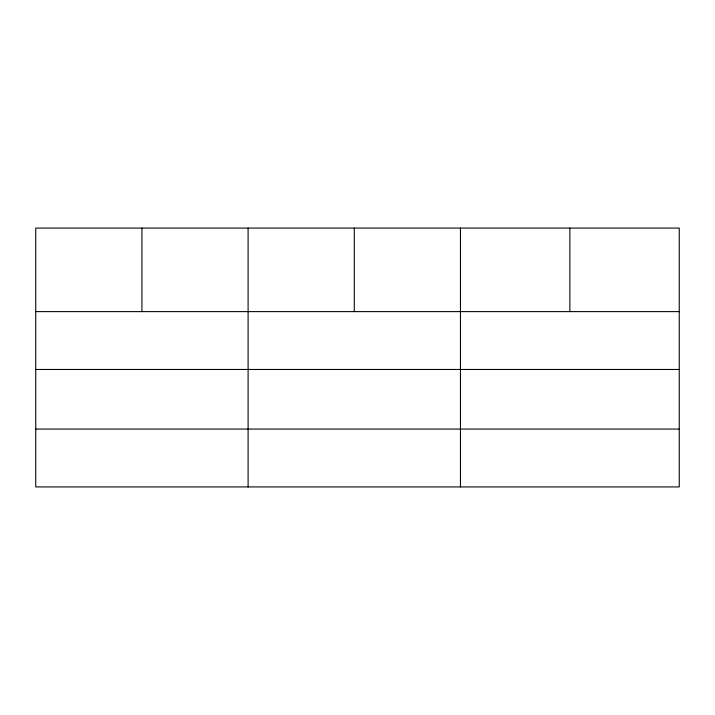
<?xml version="1.0" encoding="UTF-8"?>
<svg xmlns="http://www.w3.org/2000/svg" width="715" height="715" viewBox="0 0 715 715"><rect width="100%" height="100%" fill="white"/><g stroke="black" fill="none" stroke-linecap="round" stroke-linejoin="round"><path stroke-width="1.07" d="M679.25 369.467L679.25 228.076L35.75 228.076L35.75 486.924L679.25 486.924L679.25 369.467L35.75 369.467M35.75 311.615L679.25 311.615M35.75 429.072L679.25 429.072M569.855 228.076L569.855 311.615M460.46 228.076L460.46 486.924M354.282 228.076L354.282 311.615M248.105 228.076L248.105 486.924M141.928 228.076L141.928 311.615"/></g></svg>
